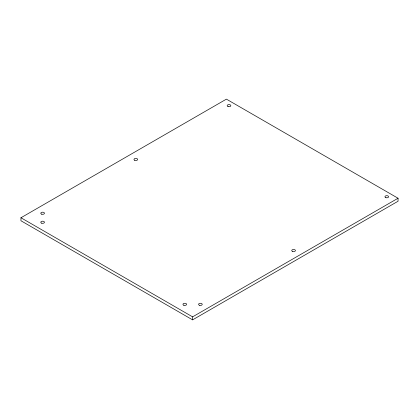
<?xml version="1.0" encoding="UTF-8"?>
<svg xmlns="http://www.w3.org/2000/svg" width="419" height="419" viewBox="0 0 419 419"><rect width="100%" height="100%" fill="white"/><g stroke="black" fill="none" stroke-linecap="round" stroke-linejoin="round"><path stroke-width="0.63" d="M20.95 217.76L226.407 99.141L398.05 198.239L398.05 201.24L192.593 319.859L20.95 220.761L20.95 217.76L192.593 316.858L398.05 198.239M192.593 316.858L192.593 319.859M385.862 197.658A1.838 1.063 0 0 0 388.617 196.736A1.838 1.063 0 0 0 385.862 195.82A1.838 1.063 0 0 0 385.862 197.658M41.701 214.172A1.838 1.063 0 0 0 44.461 213.255A1.838 1.063 0 0 0 41.701 212.333A1.838 1.063 0 0 0 41.701 214.172M183.873 305.262A1.838 1.063 0 0 0 186.633 304.346A1.838 1.063 0 0 0 183.873 303.424A1.838 1.063 0 0 0 183.873 305.262M199.481 305.262A1.838 1.063 0 0 0 202.236 304.346A1.838 1.063 0 0 0 199.481 303.424A1.838 1.063 0 0 0 199.481 305.262M41.701 223.18A1.838 1.063 0 0 0 44.461 222.264A1.838 1.063 0 0 0 41.701 221.342A1.838 1.063 0 0 0 41.701 223.18M292.289 251.29A1.838 1.063 0 0 0 295.364 250.813A1.838 1.063 0 0 0 293.111 249.514A1.838 1.063 0 0 0 292.289 251.29M134.515 160.199A1.838 1.063 0 0 0 137.589 159.723A1.838 1.063 0 0 0 135.337 158.424A1.838 1.063 0 0 0 134.515 160.199M228.088 106.567A1.838 1.063 0 0 0 230.843 105.646A1.838 1.063 0 0 0 228.088 104.729A1.838 1.063 0 0 0 228.088 106.567"/></g></svg>
